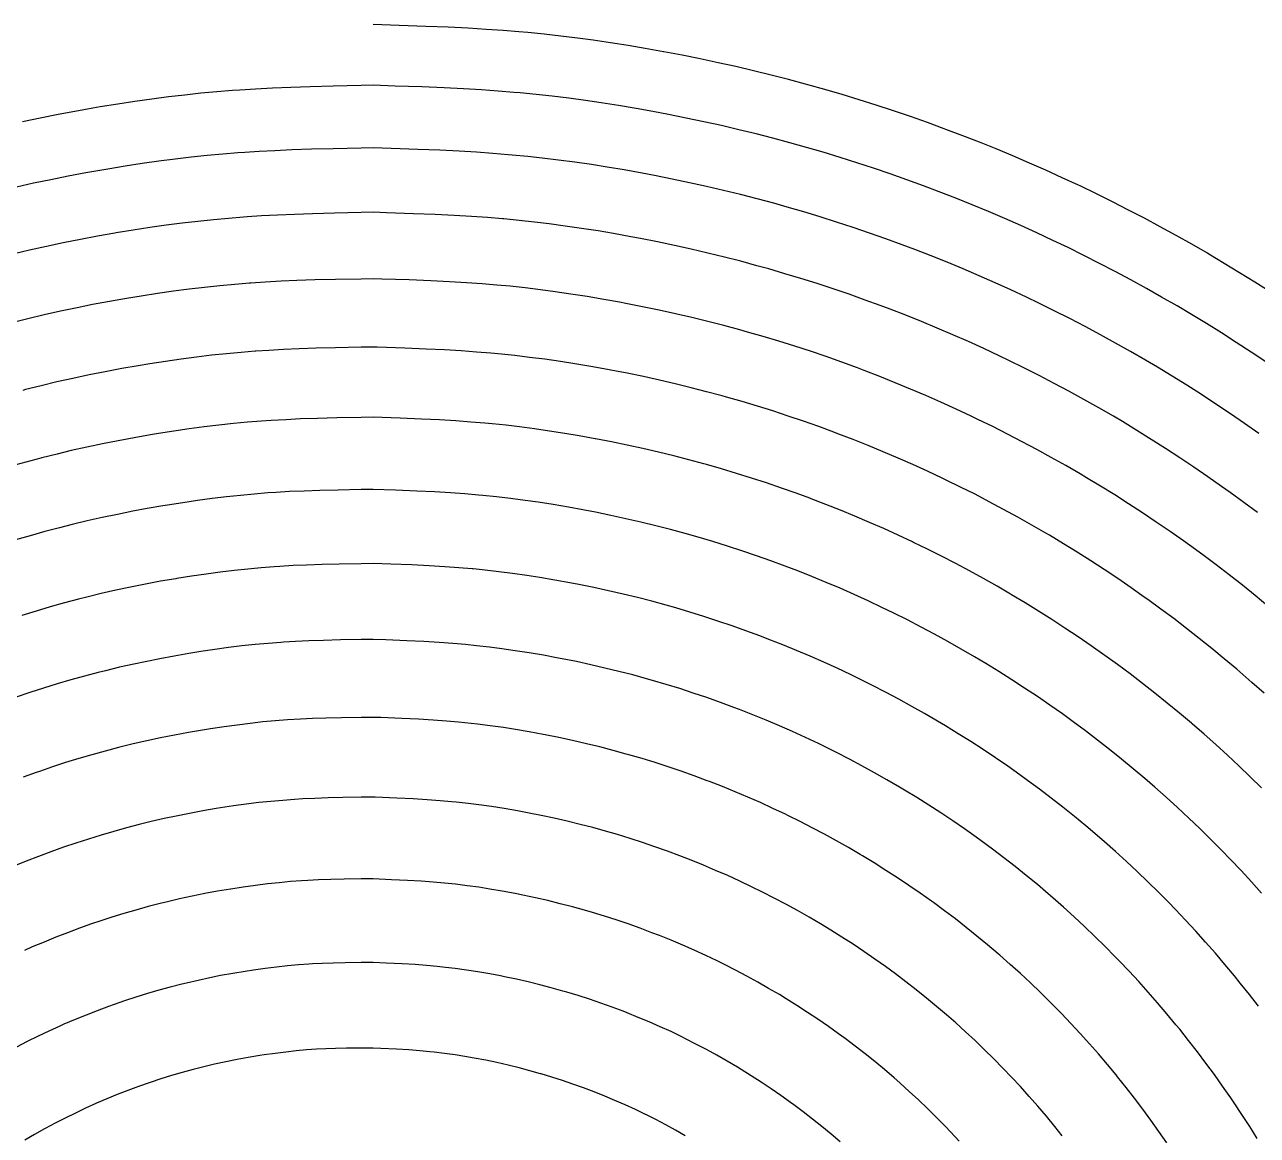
# Model space of a CAD drawing. Header units: inches. Extents: x -134 to 137, y -136 to 138.
# Drawn here: x -28.7 to 72.9, y 46.4 to 138 of the extents above; entities that cross this region are included whole.
import ezdxf

# ---------------------------------------------------------------- set-up
doc = ezdxf.new("R2010")
doc.units = ezdxf.units.IN
doc.header["$MEASUREMENT"] = 0
doc.linetypes.add('Continuous2', pattern=[0])
doc.layers.add('single spiral', color=1, linetype='Continuous')

msp = doc.modelspace()

# ---------------------------------------------------------------- linework, layer by layer
at = {"layer": 'single spiral', "color": 7, "linetype": 'Continuous2', "lineweight": -3, "true_color": 0xffffff}
for p, q in [((2.15, 137.93), (0, 138)), ((4.34, 137.86), (2.15, 137.93)), ((6.18, 137.78), (4.34, 137.86)), ((7.82, 137.7), (6.18, 137.78)), ((9.31, 137.61), (7.82, 137.7)), ((10.71, 137.51), (9.31, 137.61)), ((12.02, 137.41), (10.71, 137.51)), ((12.76, 137.34), (12.02, 137.41)), ((14.11, 137.21), (12.76, 137.34)), ((15.47, 137.05), (14.11, 137.21)), ((16.86, 136.88), (15.47, 137.05)), ((18.15, 136.71), (16.86, 136.88)), ((19.58, 136.5), (18.15, 136.71)), ((21.04, 136.27), (19.58, 136.5)), ((22.42, 136.04), (21.04, 136.27)), ((23.94, 135.77), (22.42, 136.04)), ((23.96, 135.76), (23.94, 135.77)), ((25.47, 135.48), (23.96, 135.76)), ((26.96, 135.18), (25.47, 135.48)), ((28.44, 134.86), (26.96, 135.18)), ((29.91, 134.54), (28.44, 134.86)), ((31.37, 134.2), (29.91, 134.54)), ((32.81, 133.84), (31.37, 134.2)), ((34.24, 133.48), (32.81, 133.84)), ((35.66, 133.1), (34.24, 133.48)), ((-15.53, 132.2), (-16.88, 132.04)), ((-14.2, 132.34), (-15.53, 132.2)), ((-12.89, 132.46), (-14.2, 132.34)), ((-11.6, 132.56), (-12.89, 132.46)), ((-10.99, 132.61), (-11.6, 132.56)), ((-9.7, 132.69), (-10.99, 132.61)), ((-8.3, 132.76), (-9.7, 132.69)), ((-6.8, 132.83), (-8.3, 132.76)), ((-5.2, 132.88), (-6.8, 132.83)), ((-3.3, 132.93), (-5.2, 132.88)), ((-1, 132.98), (-3.3, 132.93)), ((0, 133), (-1, 132.98)), ((1.81, 132.94), (0, 133)), ((4.02, 132.87), (1.81, 132.94)), ((5.84, 132.79), (4.02, 132.87)), ((7.45, 132.71), (5.84, 132.79)), ((8.93, 132.62), (7.45, 132.71)), ((10.3, 132.53), (8.93, 132.62)), ((11.59, 132.42), (10.3, 132.53)), ((12.11, 132.38), (11.59, 132.42)), ((13.43, 132.25), (12.11, 132.38)), ((14.77, 132.1), (13.43, 132.25)), ((35.83, 133.05), (35.66, 133.1)), ((37.25, 132.65), (35.83, 133.05)), ((38.67, 132.24), (37.25, 132.65)), ((40.08, 131.81), (38.67, 132.24)), ((-22.52, 131.22), (-23.12, 131.12)), ((-21.07, 131.45), (-22.52, 131.22)), ((-19.65, 131.67), (-21.07, 131.45)), ((-18.25, 131.86), (-19.65, 131.67)), ((-16.88, 132.04), (-18.25, 131.86)), ((16.13, 131.93), (14.77, 132.1)), ((17.51, 131.74), (16.13, 131.93)), ((18.8, 131.56), (17.51, 131.74)), ((20.23, 131.33), (18.8, 131.56)), ((21.69, 131.09), (20.23, 131.33)), ((41.49, 131.36), (40.08, 131.81)), ((42.9, 130.9), (41.49, 131.36)), ((-27.45, 130.3), (-28.91, 130)), ((-25.99, 130.59), (-27.45, 130.3)), ((-24.61, 130.85), (-25.99, 130.59)), ((-23.12, 131.12), (-24.61, 130.85)), ((23.07, 130.84), (21.69, 131.09)), ((24.36, 130.59), (23.07, 130.84)), ((25.82, 130.3), (24.36, 130.59)), ((27.28, 130), (25.82, 130.3)), ((44.3, 130.42), (42.9, 130.9)), ((45.71, 129.93), (44.3, 130.42)), ((28.72, 129.68), (27.28, 130)), ((30.15, 129.34), (28.72, 129.68)), ((31.57, 128.99), (30.15, 129.34)), ((47.1, 129.42), (45.71, 129.93)), ((47.23, 129.37), (47.1, 129.42)), ((48.62, 128.84), (47.23, 129.37)), ((32.97, 128.63), (31.57, 128.99)), ((34.37, 128.26), (32.97, 128.63)), ((35.72, 127.88), (34.37, 128.26)), ((50.01, 128.3), (48.62, 128.84)), ((51.38, 127.75), (50.01, 128.3)), ((-13.7, 127.21), (-15, 127.07)), ((-12.41, 127.33), (-13.7, 127.21)), ((-11.15, 127.43), (-12.41, 127.33)), ((-10.59, 127.47), (-11.15, 127.43)), ((-9.4, 127.54), (-10.59, 127.47)), ((-8.1, 127.61), (-9.4, 127.54)), ((-6.7, 127.67), (-8.1, 127.61)), ((-5.1, 127.73), (-6.7, 127.67)), ((-3.3, 127.77), (-5.1, 127.73)), ((-1, 127.82), (-3.3, 127.77)), ((0, 127.84), (-1, 127.82)), ((1.47, 127.79), (0, 127.84)), ((3.68, 127.72), (1.47, 127.79)), ((5.49, 127.64), (3.68, 127.72)), ((7.08, 127.56), (5.49, 127.64)), ((8.53, 127.48), (7.08, 127.56)), ((9.87, 127.38), (8.53, 127.48)), ((11.14, 127.28), (9.87, 127.38)), ((11.46, 127.25), (11.14, 127.28)), ((12.75, 127.13), (11.46, 127.25)), ((13.94, 127), (12.75, 127.13)), ((37.11, 127.48), (35.72, 127.88)), ((38.5, 127.06), (37.11, 127.48)), ((52.76, 127.18), (51.38, 127.75)), ((54.12, 126.59), (52.76, 127.18)), ((-21.87, 126.1), (-22.22, 126.04)), ((-20.45, 126.33), (-21.87, 126.1)), ((-19.05, 126.55), (-20.45, 126.33)), ((-17.68, 126.74), (-19.05, 126.55)), ((-16.33, 126.91), (-17.68, 126.74)), ((-15, 127.07), (-16.33, 126.91)), ((15.27, 126.84), (13.94, 127)), ((16.62, 126.66), (15.27, 126.84)), ((18, 126.46), (16.62, 126.66)), ((19.29, 126.26), (18, 126.46)), ((20.71, 126.02), (19.29, 126.26)), ((39.88, 126.62), (38.5, 127.06)), ((41.26, 126.16), (39.88, 126.62)), ((42.64, 125.7), (41.26, 126.16)), ((55.48, 126), (54.12, 126.59)), ((-26.57, 125.22), (-28, 124.92)), ((-25.14, 125.51), (-26.57, 125.22)), ((-23.69, 125.78), (-25.14, 125.51)), ((-22.22, 126.04), (-23.69, 125.78)), ((22.17, 125.75), (20.71, 126.02)), ((23.21, 125.56), (22.17, 125.75)), ((24.65, 125.27), (23.21, 125.56)), ((26.08, 124.97), (24.65, 125.27)), ((44.02, 125.21), (42.64, 125.7)), ((45.39, 124.71), (44.02, 125.21)), ((56.83, 125.38), (55.48, 126)), ((58.17, 124.76), (56.83, 125.38)), ((-28, 124.92), (-29.41, 124.61)), ((27.49, 124.66), (26.08, 124.97)), ((28.89, 124.33), (27.49, 124.66)), ((30.29, 123.99), (28.89, 124.33)), ((46.68, 124.22), (45.39, 124.71)), ((48.04, 123.7), (46.68, 124.22)), ((58.3, 124.7), (58.17, 124.76)), ((59.64, 124.05), (58.3, 124.7)), ((60.97, 123.39), (59.64, 124.05)), ((31.66, 123.64), (30.29, 123.99)), ((33.03, 123.27), (31.66, 123.64)), ((34.14, 122.96), (33.03, 123.27)), ((49.39, 123.15), (48.04, 123.7)), ((50.74, 122.59), (49.39, 123.15)), ((62.29, 122.72), (60.97, 123.39)), ((-11.92, 122.03), (-13.18, 121.92)), ((-10.69, 122.13), (-11.92, 122.03)), ((-10.39, 122.15), (-10.69, 122.13)), ((-9.2, 122.23), (-10.39, 122.15)), ((-7.9, 122.3), (-9.2, 122.23)), ((-6.5, 122.36), (-7.9, 122.3)), ((-5, 122.41), (-6.5, 122.36)), ((-3.2, 122.46), (-5, 122.41)), ((-1, 122.51), (-3.2, 122.46)), ((0, 122.53), (-1, 122.51)), ((1.1, 122.49), (0, 122.53)), ((3.33, 122.41), (1.1, 122.49)), ((5.12, 122.34), (3.33, 122.41)), ((6.69, 122.26), (5.12, 122.34)), ((8.12, 122.18), (6.69, 122.26)), ((9.43, 122.09), (8.12, 122.18)), ((10.67, 121.98), (9.43, 122.09)), ((35.5, 122.57), (34.14, 122.96)), ((36.87, 122.15), (35.5, 122.57)), ((38.22, 121.73), (36.87, 122.15)), ((52.08, 122.02), (50.74, 122.59)), ((53.41, 121.43), (52.08, 122.02)), ((63.61, 122.04), (62.29, 122.72)), ((64.91, 121.34), (63.61, 122.04)), ((-19.8, 121.06), (-21.2, 120.83)), ((-18.43, 121.27), (-19.8, 121.06)), ((-17.08, 121.46), (-18.43, 121.27)), ((-15.76, 121.63), (-17.08, 121.46)), ((-14.46, 121.78), (-15.76, 121.63)), ((-13.18, 121.92), (-14.46, 121.78)), ((10.77, 121.98), (10.67, 121.98)), ((12.03, 121.86), (10.77, 121.98)), ((13.31, 121.72), (12.03, 121.86)), ((14.5, 121.57), (13.31, 121.72)), ((15.82, 121.4), (14.5, 121.57)), ((17.17, 121.2), (15.82, 121.4)), ((18.54, 120.99), (17.17, 121.2)), ((19.82, 120.77), (18.54, 120.99)), ((39.58, 121.28), (38.22, 121.73)), ((40.93, 120.82), (39.58, 121.28)), ((54.74, 120.83), (53.41, 121.43)), ((66.21, 120.62), (64.91, 121.34)), ((-25.56, 120.01), (-26.95, 119.71)), ((-24.15, 120.29), (-25.56, 120.01)), ((-22.73, 120.56), (-24.15, 120.29)), ((-21.3, 120.81), (-22.73, 120.56)), ((-21.2, 120.83), (-21.3, 120.81)), ((21.25, 120.52), (19.82, 120.77)), ((22.04, 120.37), (21.25, 120.52)), ((23.45, 120.09), (22.04, 120.37)), ((24.84, 119.8), (23.45, 120.09)), ((42.28, 120.35), (40.93, 120.82)), ((43.62, 119.85), (42.28, 120.35)), ((56.06, 120.21), (54.74, 120.83)), ((57.3, 119.62), (56.06, 120.21)), ((67.51, 119.89), (66.21, 120.62)), ((-28.34, 119.4), (-29.71, 119.08)), ((-26.95, 119.71), (-28.34, 119.4)), ((26.23, 119.49), (24.84, 119.8)), ((27.6, 119.17), (26.23, 119.49)), ((28.97, 118.84), (27.6, 119.17)), ((44.68, 119.46), (43.62, 119.85)), ((46.01, 118.94), (44.68, 119.46)), ((47.34, 118.41), (46.01, 118.94)), ((58.6, 118.97), (57.3, 119.62)), ((59.9, 118.31), (58.6, 118.97)), ((68.79, 119.15), (67.51, 119.89)), ((68.91, 119.08), (68.79, 119.15)), ((70.18, 118.32), (68.91, 119.08)), ((30.32, 118.49), (28.97, 118.84)), ((31.65, 118.13), (30.32, 118.49)), ((32.62, 117.86), (31.65, 118.13)), ((48.66, 117.86), (47.34, 118.41)), ((61.2, 117.64), (59.9, 118.31)), ((71.45, 117.55), (70.18, 118.32)), ((-4.8, 116.95), (-6.3, 116.9)), ((-3.1, 116.99), (-4.8, 116.95)), ((-1, 117.03), (-3.1, 116.99)), ((0, 117.05), (-1, 117.03)), ((0.72, 117.03), (0, 117.05)), ((2.97, 116.95), (0.72, 117.03)), ((4.75, 116.88), (2.97, 116.95)), ((33.95, 117.47), (32.62, 117.86)), ((35.28, 117.07), (33.95, 117.47)), ((36.61, 116.65), (35.28, 117.07)), ((49.97, 117.3), (48.66, 117.86)), ((51.28, 116.72), (49.97, 117.3)), ((62.48, 116.95), (61.2, 117.64)), ((63.76, 116.25), (62.48, 116.95)), ((72.71, 116.77), (71.45, 117.55)), ((-16.47, 116.02), (-17.78, 115.83)), ((-15.17, 116.19), (-16.47, 116.02)), ((-13.9, 116.34), (-15.17, 116.19)), ((-12.65, 116.47), (-13.9, 116.34)), ((-11.42, 116.59), (-12.65, 116.47)), ((-10.21, 116.68), (-11.42, 116.59)), ((-10.09, 116.69), (-10.21, 116.68)), ((-8.9, 116.77), (-10.09, 116.69)), ((-7.6, 116.84), (-8.9, 116.77)), ((-6.3, 116.9), (-7.6, 116.84)), ((6.3, 116.8), (4.75, 116.88)), ((7.69, 116.72), (6.3, 116.8)), ((8.98, 116.63), (7.69, 116.72)), ((10.19, 116.53), (8.98, 116.63)), ((11.29, 116.43), (10.19, 116.53)), ((12.54, 116.29), (11.29, 116.43)), ((13.81, 116.14), (12.54, 116.29)), ((15, 115.98), (13.81, 116.14)), ((16.31, 115.79), (15, 115.98)), ((37.94, 116.22), (36.61, 116.65)), ((39.26, 115.77), (37.94, 116.22)), ((52.58, 116.13), (51.28, 116.72)), ((53.87, 115.53), (52.58, 116.13)), ((65.02, 115.54), (63.76, 116.25)), ((73.96, 115.97), (72.71, 116.77)), ((-23.14, 114.92), (-24.41, 114.66)), ((-21.75, 115.18), (-23.14, 114.92)), ((-20.35, 115.42), (-21.75, 115.18)), ((-19.13, 115.63), (-20.35, 115.42)), ((-17.78, 115.83), (-19.13, 115.63)), ((17.65, 115.58), (16.31, 115.79)), ((19.02, 115.35), (17.65, 115.58)), ((20.3, 115.12), (19.02, 115.35)), ((20.83, 115.02), (20.3, 115.12)), ((22.21, 114.75), (20.83, 115.02)), ((40.58, 115.3), (39.26, 115.77)), ((41.8, 114.85), (40.58, 115.3)), ((54.89, 115.04), (53.87, 115.53)), ((56.17, 114.41), (54.89, 115.04)), ((66.29, 114.81), (65.02, 115.54)), ((-27.13, 114.07), (-28.47, 113.76)), ((-25.78, 114.37), (-27.13, 114.07)), ((-24.41, 114.66), (-25.78, 114.37)), ((23.58, 114.46), (22.21, 114.75)), ((24.93, 114.17), (23.58, 114.46)), ((26.28, 113.85), (24.93, 114.17)), ((27.61, 113.53), (26.28, 113.85)), ((42.62, 114.54), (41.8, 114.85)), ((43.92, 114.04), (42.62, 114.54)), ((45.22, 113.52), (43.92, 114.04)), ((57.44, 113.77), (56.17, 114.41)), ((67.47, 114.11), (66.29, 114.81)), ((68.71, 113.35), (67.47, 114.11)), ((-28.47, 113.76), (-29.8, 113.43)), ((28.93, 113.19), (27.61, 113.53)), ((30.23, 112.84), (28.93, 113.19)), ((30.86, 112.66), (30.23, 112.84)), ((46.52, 112.98), (45.22, 113.52)), ((47.8, 112.44), (46.52, 112.98)), ((58.71, 113.11), (57.44, 113.77)), ((59.97, 112.43), (58.71, 113.11)), ((69.95, 112.58), (68.71, 113.35)), ((32.16, 112.29), (30.86, 112.66)), ((33.46, 111.9), (32.16, 112.29)), ((34.76, 111.49), (33.46, 111.9)), ((49.08, 111.87), (47.8, 112.44)), ((50.36, 111.29), (49.08, 111.87)), ((61.22, 111.75), (59.97, 112.43)), ((71.18, 111.8), (69.95, 112.58)), ((-12.1, 110.87), (-13.32, 110.74)), ((-10.9, 110.98), (-12.1, 110.87)), ((-9.72, 111.07), (-10.9, 110.98)), ((-9.69, 111.08), (-9.72, 111.07)), ((-8.6, 111.15), (-9.69, 111.08)), ((-7.4, 111.22), (-8.6, 111.15)), ((-6.1, 111.27), (-7.4, 111.22)), ((-4.7, 111.32), (-6.1, 111.27)), ((-3.1, 111.36), (-4.7, 111.32)), ((-1, 111.4), (-3.1, 111.36)), ((0, 111.42), (-1, 111.4)), ((0.32, 111.41), (0, 111.42)), ((2.61, 111.33), (0.32, 111.41)), ((4.37, 111.26), (2.61, 111.33)), ((5.89, 111.18), (4.37, 111.26)), ((7.26, 111.1), (5.89, 111.18)), ((8.52, 111.01), (7.26, 111.1)), ((9.7, 110.92), (8.52, 111.01)), ((10.58, 110.83), (9.7, 110.92)), ((11.67, 110.72), (10.58, 110.83)), ((36.06, 111.07), (34.76, 111.49)), ((37.35, 110.63), (36.06, 111.07)), ((51.62, 110.7), (50.36, 111.29)), ((62.46, 111.05), (61.22, 111.75)), ((63.7, 110.33), (62.46, 111.05)), ((72.39, 111), (71.18, 111.8)), ((73.61, 110.19), (72.39, 111)), ((-19.38, 109.88), (-20.74, 109.64)), ((-18.43, 110.04), (-19.38, 109.88)), ((-17.12, 110.24), (-18.43, 110.04)), ((-15.83, 110.43), (-17.12, 110.24)), ((-14.56, 110.59), (-15.83, 110.43)), ((-13.32, 110.74), (-14.56, 110.59)), ((12.9, 110.57), (11.67, 110.72)), ((14.16, 110.41), (12.9, 110.57)), ((15.44, 110.23), (14.16, 110.41)), ((16.63, 110.04), (15.44, 110.23)), ((17.96, 109.82), (16.63, 110.04)), ((19.32, 109.57), (17.96, 109.82)), ((38.64, 110.17), (37.35, 110.63)), ((39.93, 109.7), (38.64, 110.17)), ((52.41, 110.32), (51.62, 110.7)), ((53.66, 109.71), (52.41, 110.32)), ((64.67, 109.76), (63.7, 110.33)), ((-24.76, 108.84), (-26.08, 108.54)), ((-23.43, 109.12), (-24.76, 108.84)), ((-22.09, 109.39), (-23.43, 109.12)), ((-20.74, 109.64), (-22.09, 109.39)), ((19.6, 109.52), (19.32, 109.57)), ((20.94, 109.26), (19.6, 109.52)), ((22.28, 108.98), (20.94, 109.26)), ((23.6, 108.69), (22.28, 108.98)), ((40.5, 109.48), (39.93, 109.7)), ((41.78, 108.99), (40.5, 109.48)), ((43.05, 108.48), (41.78, 108.99)), ((54.91, 109.08), (53.66, 109.71)), ((56.15, 108.43), (54.91, 109.08)), ((65.89, 109.02), (64.67, 109.76)), ((67.1, 108.27), (65.89, 109.02)), ((-28.68, 107.91), (-28.9, 107.85)), ((-27.39, 108.23), (-28.68, 107.91)), ((-26.08, 108.54), (-27.39, 108.23)), ((24.91, 108.38), (23.6, 108.69)), ((26.21, 108.07), (24.91, 108.38)), ((27.5, 107.74), (26.21, 108.07)), ((44.32, 107.96), (43.05, 108.48)), ((45.57, 107.43), (44.32, 107.96)), ((57.38, 107.78), (56.15, 108.43)), ((58.61, 107.1), (57.38, 107.78)), ((68.3, 107.5), (67.1, 108.27)), ((28.78, 107.39), (27.5, 107.74)), ((29.15, 107.29), (28.78, 107.39)), ((30.42, 106.92), (29.15, 107.29)), ((31.69, 106.54), (30.42, 106.92)), ((46.82, 106.88), (45.57, 107.43)), ((48.07, 106.31), (46.82, 106.88)), ((59.83, 106.42), (58.61, 107.1)), ((69.5, 106.72), (68.3, 107.5)), ((32.96, 106.15), (31.69, 106.54)), ((34.22, 105.73), (32.96, 106.15)), ((35.49, 105.3), (34.22, 105.73)), ((49.3, 105.73), (48.07, 106.31)), ((49.86, 105.46), (49.3, 105.73)), ((61.04, 105.72), (59.83, 106.42)), ((70.69, 105.92), (69.5, 106.72)), ((71.86, 105.12), (70.69, 105.92)), ((-13.94, 104.84), (-15.17, 104.68)), ((-12.72, 104.98), (-13.94, 104.84)), ((-11.53, 105.11), (-12.72, 104.98)), ((-10.36, 105.22), (-11.53, 105.11)), ((-9.21, 105.31), (-10.36, 105.22)), ((-8.4, 105.36), (-9.21, 105.31)), ((-7.2, 105.43), (-8.4, 105.36)), ((-6, 105.49), (-7.2, 105.43)), ((-4.6, 105.53), (-6, 105.49)), ((-3, 105.58), (-4.6, 105.53)), ((-1, 105.61), (-3, 105.58)), ((0, 105.63), (-1, 105.61)), ((2.23, 105.55), (0, 105.63)), ((3.99, 105.48), (2.23, 105.55)), ((5.48, 105.41), (3.99, 105.48)), ((6.82, 105.33), (5.48, 105.41)), ((8.05, 105.24), (6.82, 105.33)), ((9.2, 105.15), (8.05, 105.24)), ((9.8, 105.09), (9.2, 105.15)), ((10.98, 104.97), (9.8, 105.09)), ((12.07, 104.84), (10.98, 104.97)), ((13.29, 104.68), (12.07, 104.84)), ((36.74, 104.86), (35.49, 105.3)), ((38, 104.4), (36.74, 104.86)), ((51.09, 104.86), (49.86, 105.46)), ((52.31, 104.25), (51.09, 104.86)), ((61.78, 105.27), (61.04, 105.72)), ((62.98, 104.55), (61.78, 105.27)), ((73.03, 104.3), (71.86, 105.12)), ((-21.02, 103.7), (-22.32, 103.44)), ((-19.7, 103.95), (-21.02, 103.7)), ((-18.37, 104.19), (-19.7, 103.95)), ((-17.71, 104.29), (-18.37, 104.19)), ((-16.43, 104.5), (-17.71, 104.29)), ((-15.17, 104.68), (-16.43, 104.5)), ((14.53, 104.5), (13.29, 104.68)), ((15.8, 104.3), (14.53, 104.5)), ((16.99, 104.1), (15.8, 104.3)), ((18.31, 103.86), (16.99, 104.1)), ((18.33, 103.86), (18.31, 103.86)), ((19.65, 103.61), (18.33, 103.86)), ((38.33, 104.27), (38, 104.4)), ((39.58, 103.8), (38.33, 104.27)), ((40.82, 103.3), (39.58, 103.8)), ((53.52, 103.62), (52.31, 104.25)), ((64.17, 103.81), (62.98, 104.55)), ((65.35, 103.06), (64.17, 103.81)), ((-24.9, 102.88), (-26.06, 102.6)), ((-23.62, 103.17), (-24.9, 102.88)), ((-22.32, 103.44), (-23.62, 103.17)), ((20.95, 103.34), (19.65, 103.61)), ((22.24, 103.06), (20.95, 103.34)), ((23.52, 102.76), (22.24, 103.06)), ((24.78, 102.45), (23.52, 102.76)), ((42.05, 102.79), (40.82, 103.3)), ((43.28, 102.27), (42.05, 102.79)), ((54.72, 102.98), (53.52, 103.62)), ((55.92, 102.32), (54.72, 102.98)), ((66.52, 102.3), (65.35, 103.06)), ((-28.65, 101.94), (-29.89, 101.59)), ((-27.4, 102.27), (-28.65, 101.94)), ((-27.32, 102.29), (-27.4, 102.27)), ((-26.06, 102.6), (-27.32, 102.29)), ((26.03, 102.13), (24.78, 102.45)), ((27.28, 101.79), (26.03, 102.13)), ((27.49, 101.73), (27.28, 101.79)), ((28.73, 101.38), (27.49, 101.73)), ((44.5, 101.73), (43.28, 102.27)), ((45.71, 101.18), (44.5, 101.73)), ((57.11, 101.65), (55.92, 102.32)), ((67.68, 101.52), (66.52, 102.3)), ((29.97, 101.01), (28.73, 101.38)), ((31.2, 100.62), (29.97, 101.01)), ((46.92, 100.62), (45.71, 101.18)), ((58.29, 100.96), (57.11, 101.65)), ((58.82, 100.65), (58.29, 100.96)), ((59.99, 99.95), (58.82, 100.65)), ((68.83, 100.73), (67.68, 101.52)), ((69.97, 99.93), (68.83, 100.73)), ((-2.9, 99.63), (-4.4, 99.59)), ((-1, 99.67), (-2.9, 99.63)), ((0, 99.68), (-1, 99.67)), ((1.85, 99.62), (0, 99.68)), ((32.44, 100.22), (31.2, 100.62)), ((33.66, 99.8), (32.44, 100.22)), ((34.89, 99.37), (33.66, 99.8)), ((47.24, 100.46), (46.92, 100.62)), ((48.44, 99.88), (47.24, 100.46)), ((49.63, 99.28), (48.44, 99.88)), ((61.15, 99.23), (59.99, 99.95)), ((70.68, 99.43), (69.97, 99.93)), ((-14.49, 98.77), (-15.71, 98.59)), ((-13.29, 98.93), (-14.49, 98.77)), ((-12.11, 99.07), (-13.29, 98.93)), ((-10.95, 99.19), (-12.11, 99.07)), ((-9.81, 99.3), (-10.95, 99.19)), ((-8.7, 99.39), (-9.81, 99.3)), ((-8, 99.43), (-8.7, 99.39)), ((-6.9, 99.5), (-8, 99.43)), ((-5.7, 99.55), (-6.9, 99.5)), ((-4.4, 99.59), (-5.7, 99.55)), ((3.59, 99.55), (1.85, 99.62)), ((5.06, 99.48), (3.59, 99.55)), ((6.37, 99.4), (5.06, 99.48)), ((7.56, 99.31), (6.37, 99.4)), ((8.68, 99.22), (7.56, 99.31)), ((9.03, 99.19), (8.68, 99.22)), ((10.17, 99.07), (9.03, 99.19)), ((11.33, 98.94), (10.17, 99.07)), ((12.52, 98.78), (11.33, 98.94)), ((13.61, 98.62), (12.52, 98.78)), ((14.84, 98.43), (13.61, 98.62)), ((36.02, 98.95), (34.89, 99.37)), ((36.11, 98.92), (36.02, 98.95)), ((37.32, 98.45), (36.11, 98.92)), ((50.81, 98.67), (49.63, 99.28)), ((51.99, 98.04), (50.81, 98.67)), ((62.3, 98.5), (61.15, 99.23)), ((71.8, 98.6), (70.68, 99.43)), ((-21.08, 97.63), (-22.34, 97.37)), ((-19.81, 97.89), (-21.08, 97.63)), ((-18.63, 98.11), (-19.81, 97.89)), ((-17.34, 98.33), (-18.63, 98.11)), ((-16.97, 98.39), (-17.34, 98.33)), ((-15.71, 98.59), (-16.97, 98.39)), ((16.1, 98.22), (14.84, 98.43)), ((17.28, 98), (16.1, 98.22)), ((18.32, 97.8), (17.28, 98)), ((19.59, 97.54), (18.32, 97.8)), ((38.53, 97.97), (37.32, 98.45)), ((39.73, 97.48), (38.53, 97.97)), ((53.16, 97.4), (51.99, 98.04)), ((63.45, 97.75), (62.3, 98.5)), ((64.58, 96.99), (63.45, 97.75)), ((72.92, 97.77), (71.8, 98.6)), ((-24.81, 96.79), (-25.86, 96.53)), ((-23.58, 97.09), (-24.81, 96.79)), ((-22.34, 97.37), (-23.58, 97.09)), ((20.84, 97.27), (19.59, 97.54)), ((22.08, 96.98), (20.84, 97.27)), ((23.31, 96.68), (22.08, 96.98)), ((24.53, 96.37), (23.31, 96.68)), ((40.93, 96.97), (39.73, 97.48)), ((42.11, 96.45), (40.93, 96.97)), ((54.32, 96.74), (53.16, 97.4)), ((55.47, 96.08), (54.32, 96.74)), ((65.71, 96.22), (64.58, 96.99)), ((-28.28, 95.87), (-29.49, 95.52)), ((-27.08, 96.21), (-28.28, 95.87)), ((-25.86, 96.53), (-27.08, 96.21)), ((25.73, 96.04), (24.53, 96.37)), ((26.81, 95.74), (25.73, 96.04)), ((28.01, 95.38), (26.81, 95.74)), ((43.29, 95.91), (42.11, 96.45)), ((44.47, 95.36), (43.29, 95.91)), ((55.77, 95.9), (55.47, 96.08)), ((56.92, 95.21), (55.77, 95.9)), ((66.82, 95.44), (65.71, 96.22)), ((29.21, 95), (28.01, 95.38)), ((30.41, 94.62), (29.21, 95)), ((31.6, 94.21), (30.41, 94.62)), ((44.56, 95.32), (44.47, 95.36)), ((45.72, 94.75), (44.56, 95.32)), ((46.88, 94.17), (45.72, 94.75)), ((58.05, 94.51), (56.92, 95.21)), ((67.32, 95.08), (66.82, 95.44)), ((68.42, 94.28), (67.32, 95.08)), ((-2.8, 93.53), (-4.2, 93.5)), ((-1, 93.56), (-2.8, 93.53)), ((0, 93.58), (-1, 93.56)), ((1.45, 93.53), (0, 93.58)), ((3.19, 93.46), (1.45, 93.53)), ((32.79, 93.79), (31.6, 94.21)), ((33.98, 93.35), (32.79, 93.79)), ((48.04, 93.57), (46.88, 94.17)), ((49.18, 92.96), (48.04, 93.57)), ((59.17, 93.8), (58.05, 94.51)), ((60.29, 93.07), (59.17, 93.8)), ((69.52, 93.46), (68.42, 94.28)), ((-14.98, 92.53), (-16.2, 92.34)), ((-13.78, 92.71), (-14.98, 92.53)), ((-12.62, 92.87), (-13.78, 92.71)), ((-11.47, 93), (-12.62, 92.87)), ((-10.35, 93.12), (-11.47, 93)), ((-9.25, 93.22), (-10.35, 93.12)), ((-8.16, 93.31), (-9.25, 93.22)), ((-7.7, 93.34), (-8.16, 93.31)), ((-6.6, 93.4), (-7.7, 93.34)), ((-5.5, 93.45), (-6.6, 93.4)), ((-4.2, 93.5), (-5.5, 93.45)), ((4.63, 93.39), (3.19, 93.46)), ((5.9, 93.31), (4.63, 93.39)), ((7.07, 93.23), (5.9, 93.31)), ((8.15, 93.14), (7.07, 93.23)), ((8.24, 93.13), (8.15, 93.14)), ((9.24, 93.03), (8.24, 93.13)), ((10.36, 92.9), (9.24, 93.03)), ((11.5, 92.75), (10.36, 92.9)), ((12.67, 92.59), (11.5, 92.75)), ((13.75, 92.42), (12.67, 92.59)), ((35.01, 92.96), (33.98, 93.35)), ((36.18, 92.5), (35.01, 92.96)), ((50.32, 92.34), (49.18, 92.96)), ((61.4, 92.33), (60.29, 93.07)), ((70.6, 92.63), (69.52, 93.46)), ((71.68, 91.79), (70.6, 92.63)), ((-20, 91.63), (-21.21, 91.37)), ((-18.77, 91.87), (-20, 91.63)), ((-17.53, 92.11), (-18.77, 91.87)), ((-16.28, 92.32), (-17.53, 92.11)), ((-16.2, 92.34), (-16.28, 92.32)), ((14.97, 92.21), (13.75, 92.42)), ((16.22, 91.99), (14.97, 92.21)), ((16.97, 91.84), (16.22, 91.99)), ((18.19, 91.59), (16.97, 91.84)), ((19.41, 91.33), (18.19, 91.59)), ((37.35, 92.02), (36.18, 92.5)), ((38.51, 91.53), (37.35, 92.02)), ((39.66, 91.02), (38.51, 91.53)), ((51.45, 91.7), (50.32, 92.34)), ((52.57, 91.05), (51.45, 91.7)), ((62.5, 91.58), (61.4, 92.33)), ((63.59, 90.81), (62.5, 91.58)), ((72.74, 90.93), (71.68, 91.79)), ((-24.29, 90.64), (-25.46, 90.33)), ((-23.61, 90.81), (-24.29, 90.64)), ((-22.42, 91.09), (-23.61, 90.81)), ((-21.21, 91.37), (-22.42, 91.09)), ((20.61, 91.05), (19.41, 91.33)), ((21.8, 90.76), (20.61, 91.05)), ((22.98, 90.46), (21.8, 90.76)), ((40.81, 90.5), (39.66, 91.02)), ((41.95, 89.96), (40.81, 90.5)), ((52.65, 91), (52.57, 91.05)), ((53.76, 90.34), (52.65, 91)), ((63.87, 90.61), (63.59, 90.81)), ((64.95, 89.82), (63.87, 90.61)), ((73.79, 90.07), (72.74, 90.93)), ((-27.8, 89.66), (-28.97, 89.3)), ((-26.63, 90), (-27.8, 89.66)), ((-25.46, 90.33), (-26.63, 90)), ((24.15, 90.14), (22.98, 90.46)), ((24.95, 89.91), (24.15, 90.14)), ((26.11, 89.57), (24.95, 89.91)), ((27.27, 89.21), (26.11, 89.57)), ((42.94, 89.48), (41.95, 89.96)), ((44.07, 88.92), (42.94, 89.48)), ((54.87, 89.66), (53.76, 90.34)), ((55.96, 88.96), (54.87, 89.66)), ((66.02, 89.03), (64.95, 89.82)), ((28.43, 88.83), (27.27, 89.21)), ((29.59, 88.44), (28.43, 88.83)), ((30.74, 88.03), (29.59, 88.44)), ((45.19, 88.34), (44.07, 88.92)), ((57.05, 88.25), (55.96, 88.96)), ((67.07, 88.22), (66.02, 89.03)), ((31.89, 87.61), (30.74, 88.03)), ((32.64, 87.32), (31.89, 87.61)), ((46.3, 87.75), (45.19, 88.34)), ((47.4, 87.14), (46.3, 87.75)), ((58.13, 87.53), (57.05, 88.25)), ((59.2, 86.8), (58.13, 87.53)), ((68.12, 87.4), (67.07, 88.22)), ((-13.05, 86.49), (-14.21, 86.32)), ((-11.92, 86.64), (-13.05, 86.49)), ((-10.82, 86.78), (-11.92, 86.64)), ((-9.73, 86.89), (-10.82, 86.78)), ((-8.66, 86.99), (-9.73, 86.89)), ((-7.62, 87.07), (-8.66, 86.99)), ((-7.4, 87.09), (-7.62, 87.07)), ((-6.4, 87.14), (-7.4, 87.09)), ((-5.3, 87.2), (-6.4, 87.14)), ((-4.1, 87.24), (-5.3, 87.2)), ((-2.7, 87.27), (-4.1, 87.24)), ((-1, 87.3), (-2.7, 87.27)), ((0, 87.32), (-1, 87.3)), ((1.04, 87.28), (0, 87.32)), ((2.78, 87.21), (1.04, 87.28)), ((4.19, 87.14), (2.78, 87.21)), ((5.43, 87.06), (4.19, 87.14)), ((6.56, 86.98), (5.43, 87.06)), ((7.6, 86.89), (6.56, 86.98)), ((8.52, 86.8), (7.6, 86.89)), ((9.6, 86.68), (8.52, 86.8)), ((10.6, 86.55), (9.6, 86.68)), ((11.72, 86.39), (10.6, 86.55)), ((33.78, 86.87), (32.64, 87.32)), ((34.91, 86.41), (33.78, 86.87)), ((36.03, 85.93), (34.91, 86.41)), ((48.5, 86.52), (47.4, 87.14)), ((49.59, 85.89), (48.5, 86.52)), ((60.26, 86.05), (59.2, 86.8)), ((69.16, 86.56), (68.12, 87.4)), ((70.19, 85.72), (69.16, 86.56)), ((-18.68, 85.51), (-19.75, 85.28)), ((-17.6, 85.73), (-18.68, 85.51)), ((-16.4, 85.95), (-17.6, 85.73)), ((-15.19, 86.16), (-16.4, 85.95)), ((-14.21, 86.32), (-15.19, 86.16)), ((12.87, 86.21), (11.72, 86.39)), ((14.05, 86.01), (12.87, 86.21)), ((15.13, 85.81), (14.05, 86.01)), ((15.58, 85.73), (15.13, 85.81)), ((16.77, 85.49), (15.58, 85.73)), ((17.95, 85.23), (16.77, 85.49)), ((37.15, 85.44), (36.03, 85.93)), ((38.26, 84.94), (37.15, 85.44)), ((50.53, 85.33), (49.59, 85.89)), ((60.33, 86), (60.26, 86.05)), ((61.38, 85.24), (60.33, 86)), ((71.21, 84.86), (70.19, 85.72)), ((-22.67, 84.59), (-23.8, 84.29)), ((-22.07, 84.74), (-22.67, 84.59)), ((-20.92, 85.02), (-22.07, 84.74)), ((-19.75, 85.28), (-20.92, 85.02)), ((19.11, 84.96), (17.95, 85.23)), ((20.26, 84.68), (19.11, 84.96)), ((21.4, 84.39), (20.26, 84.68)), ((22.53, 84.08), (21.4, 84.39)), ((39.36, 84.42), (38.26, 84.94)), ((40.09, 84.07), (39.36, 84.42)), ((51.6, 84.67), (50.53, 85.33)), ((52.67, 83.99), (51.6, 84.67)), ((62.42, 84.47), (61.38, 85.24)), ((63.45, 83.68), (62.42, 84.47)), ((71.47, 84.64), (71.21, 84.86)), ((72.47, 83.76), (71.47, 84.64)), ((-26.06, 83.65), (-27.19, 83.31)), ((-24.93, 83.98), (-26.06, 83.65)), ((-23.8, 84.29), (-24.93, 83.98)), ((23.04, 83.94), (22.53, 84.08)), ((24.16, 83.61), (23.04, 83.94)), ((25.29, 83.26), (24.16, 83.61)), ((41.18, 83.52), (40.09, 84.07)), ((42.26, 82.96), (41.18, 83.52)), ((53.72, 83.31), (52.67, 83.99)), ((64.47, 82.88), (63.45, 83.68)), ((73.47, 82.88), (72.47, 83.76)), ((-28.32, 82.94), (-29.44, 82.57)), ((-27.19, 83.31), (-28.32, 82.94)), ((26.4, 82.9), (25.29, 83.26)), ((27.52, 82.52), (26.4, 82.9)), ((28.63, 82.12), (27.52, 82.52)), ((43.34, 82.39), (42.26, 82.96)), ((44.41, 81.8), (43.34, 82.39)), ((54.77, 82.61), (53.72, 83.31)), ((55.81, 81.9), (54.77, 82.61)), ((65.48, 82.07), (64.47, 82.88)), ((29.74, 81.71), (28.63, 82.12)), ((30.22, 81.53), (29.74, 81.71)), ((31.32, 81.1), (30.22, 81.53)), ((45.47, 81.2), (44.41, 81.8)), ((56.84, 81.17), (55.81, 81.9)), ((66.48, 81.25), (65.48, 82.07)), ((-10.14, 80.39), (-11.21, 80.26)), ((-9.09, 80.51), (-10.14, 80.39)), ((-8.07, 80.6), (-9.09, 80.51)), ((-7.06, 80.68), (-8.07, 80.6)), ((-6, 80.74), (-7.06, 80.68)), ((-5, 80.79), (-6, 80.74)), ((-3.9, 80.82), (-5, 80.79)), ((-2.6, 80.86), (-3.9, 80.82)), ((-1, 80.88), (-2.6, 80.86)), ((0, 80.89), (-1, 80.88)), ((0.62, 80.87), (0, 80.89)), ((2.36, 80.8), (0.62, 80.87)), ((3.75, 80.73), (2.36, 80.8)), ((4.95, 80.66), (3.75, 80.73)), ((6.04, 80.58), (4.95, 80.66)), ((7.04, 80.5), (6.04, 80.58)), ((7.57, 80.44), (7.04, 80.5)), ((8.6, 80.33), (7.57, 80.44)), ((9.66, 80.2), (8.6, 80.33)), ((32.41, 80.66), (31.32, 81.1)), ((33.5, 80.2), (32.41, 80.66)), ((46.53, 80.59), (45.47, 81.2)), ((47.21, 80.18), (46.53, 80.59)), ((57.72, 80.53), (56.84, 81.17)), ((58.73, 79.78), (57.72, 80.53)), ((67.47, 80.41), (66.48, 81.25)), ((67.54, 80.36), (67.47, 80.41)), ((68.52, 79.51), (67.54, 80.36)), ((-16.39, 79.43), (-17.54, 79.2)), ((-15.24, 79.64), (-16.39, 79.43)), ((-14.08, 79.84), (-15.24, 79.64)), ((-13.42, 79.95), (-14.08, 79.84)), ((-12.3, 80.12), (-13.42, 79.95)), ((-11.21, 80.26), (-12.3, 80.12)), ((10.74, 80.05), (9.66, 80.2)), ((11.73, 79.89), (10.74, 80.05)), ((12.86, 79.7), (11.73, 79.89)), ((14.02, 79.49), (12.86, 79.7)), ((14.18, 79.45), (14.02, 79.49)), ((15.32, 79.23), (14.18, 79.45)), ((34.58, 79.72), (33.5, 80.2)), ((35.65, 79.23), (34.58, 79.72)), ((48.25, 79.54), (47.21, 80.18)), ((49.29, 78.89), (48.25, 79.54)), ((59.73, 79.02), (58.73, 79.78)), ((69.49, 78.65), (68.52, 79.51)), ((-21.01, 78.4), (-22.1, 78.11)), ((-20.89, 78.43), (-21.01, 78.4)), ((-19.78, 78.7), (-20.89, 78.43)), ((-18.66, 78.95), (-19.78, 78.7)), ((-17.54, 79.2), (-18.66, 78.95)), ((16.45, 78.98), (15.32, 79.23)), ((17.58, 78.72), (16.45, 78.98)), ((18.68, 78.45), (17.58, 78.72)), ((19.78, 78.17), (18.68, 78.45)), ((36.71, 78.73), (35.65, 79.23)), ((37.17, 78.51), (36.71, 78.73)), ((38.22, 77.99), (37.17, 78.51)), ((50.31, 78.23), (49.29, 78.89)), ((60.73, 78.24), (59.73, 79.02)), ((70.45, 77.77), (69.49, 78.65)), ((-24.28, 77.49), (-25.36, 77.16)), ((-23.19, 77.81), (-24.28, 77.49)), ((-22.1, 78.11), (-23.19, 77.81)), ((20.87, 77.87), (19.78, 78.17)), ((21.09, 77.81), (20.87, 77.87)), ((22.17, 77.49), (21.09, 77.81)), ((23.25, 77.16), (22.17, 77.49)), ((39.27, 77.45), (38.22, 77.99)), ((40.31, 76.9), (39.27, 77.45)), ((51.32, 77.55), (50.31, 78.23)), ((52.33, 76.86), (51.32, 77.55)), ((61.71, 77.45), (60.73, 78.24)), ((62.68, 76.65), (61.71, 77.45)), ((71.39, 76.89), (70.45, 77.77)), ((-27.79, 76.35), (-28.87, 75.97)), ((-27.53, 76.44), (-27.79, 76.35)), ((-26.45, 76.81), (-27.53, 76.44)), ((-25.36, 77.16), (-26.45, 76.81)), ((24.33, 76.81), (23.25, 77.16)), ((25.41, 76.45), (24.33, 76.81)), ((26.48, 76.07), (25.41, 76.45)), ((41.35, 76.33), (40.31, 76.9)), ((42.37, 75.75), (41.35, 76.33)), ((53.33, 76.16), (52.33, 76.86)), ((63.64, 75.84), (62.68, 76.65)), ((72.33, 75.99), (71.39, 76.89)), ((27.54, 75.67), (26.48, 76.07)), ((27.74, 75.6), (27.54, 75.67)), ((28.8, 75.18), (27.74, 75.6)), ((43.39, 75.15), (42.37, 75.75)), ((53.97, 75.69), (53.33, 76.16)), ((54.95, 74.97), (53.97, 75.69)), ((64.46, 75.13), (63.64, 75.84)), ((73.25, 75.09), (72.33, 75.99)), ((-4.8, 74.21), (-5.8, 74.17)), ((-3.7, 74.25), (-4.8, 74.21)), ((-2.5, 74.28), (-3.7, 74.25)), ((-1, 74.3), (-2.5, 74.28)), ((0, 74.32), (-1, 74.3)), ((0.17, 74.31), (0, 74.32)), ((1.94, 74.24), (0.17, 74.31)), ((3.3, 74.17), (1.94, 74.24)), ((29.85, 74.76), (28.8, 75.18)), ((30.9, 74.31), (29.85, 74.76)), ((31.94, 73.86), (30.9, 74.31)), ((43.82, 74.9), (43.39, 75.15)), ((44.83, 74.28), (43.82, 74.9)), ((45.82, 73.66), (44.83, 74.28)), ((55.92, 74.23), (54.95, 74.97)), ((56.88, 73.48), (55.92, 74.23)), ((65.4, 74.3), (64.46, 75.13)), ((66.33, 73.45), (65.4, 74.3)), ((-12.94, 73.37), (-14.05, 73.18)), ((-12.6, 73.42), (-12.94, 73.37)), ((-11.52, 73.59), (-12.6, 73.42)), ((-10.47, 73.73), (-11.52, 73.59)), ((-9.44, 73.86), (-10.47, 73.73)), ((-8.44, 73.96), (-9.44, 73.86)), ((-7.45, 74.05), (-8.44, 73.96)), ((-6.49, 74.12), (-7.45, 74.05)), ((-5.8, 74.17), (-6.49, 74.12)), ((4.46, 74.1), (3.3, 74.17)), ((5.51, 74.02), (4.46, 74.1)), ((6.47, 73.94), (5.51, 74.02)), ((6.83, 73.9), (6.47, 73.94)), ((7.82, 73.8), (6.83, 73.9)), ((8.72, 73.68), (7.82, 73.8)), ((9.75, 73.54), (8.72, 73.68)), ((10.8, 73.37), (9.75, 73.54)), ((11.89, 73.19), (10.8, 73.37)), ((32.97, 73.39), (31.94, 73.86)), ((33.99, 72.9), (32.97, 73.39)), ((46.81, 73.01), (45.82, 73.66)), ((57.83, 72.71), (56.88, 73.48)), ((67.25, 72.59), (66.33, 73.45)), ((-18.3, 72.3), (-19.31, 72.05)), ((-17.23, 72.54), (-18.3, 72.3)), ((-16.25, 72.75), (-17.23, 72.54)), ((-15.16, 72.97), (-16.25, 72.75)), ((-14.05, 73.18), (-15.16, 72.97)), ((12.87, 73), (11.89, 73.19)), ((13.84, 72.81), (12.87, 73)), ((14.93, 72.58), (13.84, 72.81)), ((16.01, 72.33), (14.93, 72.58)), ((17.07, 72.07), (16.01, 72.33)), ((34.19, 72.81), (33.99, 72.9)), ((35.2, 72.31), (34.19, 72.81)), ((36.21, 71.79), (35.2, 72.31)), ((47.79, 72.36), (46.81, 73.01)), ((48.76, 71.69), (47.79, 72.36)), ((58.77, 71.94), (57.83, 72.71)), ((68.16, 71.72), (67.25, 72.59)), ((-22.44, 71.18), (-23.48, 70.86)), ((-21.4, 71.49), (-22.44, 71.18)), ((-20.35, 71.78), (-21.4, 71.49)), ((-19.31, 72.05), (-20.35, 71.78)), ((18.12, 71.8), (17.07, 72.07)), ((19.16, 71.51), (18.12, 71.8)), ((20.15, 71.23), (19.16, 71.51)), ((21.18, 70.91), (20.15, 71.23)), ((37.21, 71.26), (36.21, 71.79)), ((38.21, 70.71), (37.21, 71.26)), ((49.72, 71.01), (48.76, 71.69)), ((59.7, 71.15), (58.77, 71.94)), ((69.06, 70.84), (68.16, 71.72)), ((-25.54, 70.18), (-26.57, 69.81)), ((-24.52, 70.53), (-25.54, 70.18)), ((-23.48, 70.86), (-24.52, 70.53)), ((22.21, 70.58), (21.18, 70.91)), ((23.24, 70.23), (22.21, 70.58)), ((24.27, 69.86), (23.24, 70.23)), ((39.19, 70.15), (38.21, 70.71)), ((40.17, 69.58), (39.19, 70.15)), ((50.13, 70.72), (49.72, 71.01)), ((51.08, 70.02), (50.13, 70.72)), ((60.3, 70.64), (59.7, 71.15)), ((61.21, 69.83), (60.3, 70.64)), ((69.95, 69.95), (69.06, 70.84)), ((-27.6, 69.43), (-28.62, 69.03)), ((-26.57, 69.81), (-27.6, 69.43)), ((25.29, 69.48), (24.27, 69.86)), ((26.23, 69.12), (25.29, 69.48)), ((40.35, 69.48), (40.17, 69.58)), ((41.32, 68.89), (40.35, 69.48)), ((52.01, 69.31), (51.08, 70.02)), ((52.94, 68.59), (52.01, 69.31)), ((62.12, 69.01), (61.21, 69.83)), ((70.7, 69.17), (69.95, 69.95)), ((71.57, 68.26), (70.7, 69.17)), ((-28.62, 69.03), (-29.63, 68.62)), ((27.24, 68.71), (26.23, 69.12)), ((28.24, 68.28), (27.24, 68.71)), ((29.24, 67.85), (28.24, 68.28)), ((42.28, 68.28), (41.32, 68.89)), ((43.23, 67.67), (42.28, 68.28)), ((53.86, 67.85), (52.94, 68.59)), ((63.01, 68.18), (62.12, 69.01)), ((63.89, 67.34), (63.01, 68.18)), ((72.42, 67.33), (71.57, 68.26)), ((-8.72, 67.16), (-9.7, 67.04)), ((-7.76, 67.26), (-8.72, 67.16)), ((-6.82, 67.35), (-7.76, 67.26)), ((-5.9, 67.42), (-6.82, 67.35)), ((-5.4, 67.45), (-5.9, 67.42)), ((-4.5, 67.49), (-5.4, 67.45)), ((-3.5, 67.52), (-4.5, 67.49)), ((-2.4, 67.55), (-3.5, 67.52)), ((-1, 67.57), (-2.4, 67.55)), ((0, 67.58), (-1, 67.57)), ((1.51, 67.51), (0, 67.58)), ((2.84, 67.45), (1.51, 67.51)), ((3.96, 67.38), (2.84, 67.45)), ((4.96, 67.31), (3.96, 67.38)), ((5.88, 67.23), (4.96, 67.31)), ((6.79, 67.13), (5.88, 67.23)), ((7.74, 67.01), (6.79, 67.13)), ((30.23, 67.39), (29.24, 67.85)), ((31.21, 66.93), (30.23, 67.39)), ((44.18, 67.04), (43.23, 67.67)), ((54.77, 67.1), (53.86, 67.85)), ((55.67, 66.34), (54.77, 67.1)), ((64.76, 66.48), (63.89, 67.34)), ((73.26, 66.4), (72.42, 67.33)), ((-14.93, 66.15), (-15.96, 65.93)), ((-13.89, 66.36), (-14.93, 66.15)), ((-12.83, 66.56), (-13.89, 66.36)), ((-11.77, 66.74), (-12.83, 66.56)), ((-11.75, 66.74), (-11.77, 66.74)), ((-10.71, 66.9), (-11.75, 66.74)), ((-9.7, 67.04), (-10.71, 66.9)), ((8.72, 66.88), (7.74, 67.01)), ((9.61, 66.74), (8.72, 66.88)), ((10.64, 66.56), (9.61, 66.74)), ((11.7, 66.36), (10.64, 66.56)), ((12.34, 66.24), (11.7, 66.36)), ((13.38, 66.02), (12.34, 66.24)), ((32.11, 66.48), (31.21, 66.93)), ((33.08, 65.99), (32.11, 66.48)), ((45.11, 66.4), (44.18, 67.04)), ((46.03, 65.74), (45.11, 66.4)), ((56.04, 66.02), (55.67, 66.34)), ((65.62, 65.62), (64.76, 66.48)), ((-18.56, 65.29), (-19.56, 65.01)), ((-17.56, 65.55), (-18.56, 65.29)), ((-16.97, 65.69), (-17.56, 65.55)), ((-15.96, 65.93), (-16.97, 65.69)), ((14.41, 65.78), (13.38, 66.02)), ((15.42, 65.53), (14.41, 65.78)), ((16.43, 65.27), (15.42, 65.53)), ((17.42, 65), (16.43, 65.27)), ((34.04, 65.48), (33.08, 65.99)), ((35, 64.96), (34.04, 65.48)), ((46.2, 65.62), (46.03, 65.74)), ((47.11, 64.95), (46.2, 65.62)), ((56.92, 65.24), (56.04, 66.02)), ((57.8, 64.45), (56.92, 65.24)), ((66.16, 65.05), (65.62, 65.62)), ((-22.54, 64.09), (-23.24, 63.86)), ((-21.55, 64.42), (-22.54, 64.09)), ((-20.56, 64.72), (-21.55, 64.42)), ((-19.56, 65.01), (-20.56, 64.72)), ((18.08, 64.81), (17.42, 65)), ((19.07, 64.5), (18.08, 64.81)), ((20.05, 64.19), (19.07, 64.5)), ((21.03, 63.86), (20.05, 64.19)), ((35.94, 64.42), (35, 64.96)), ((36.88, 63.87), (35.94, 64.42)), ((48.01, 64.27), (47.11, 64.95)), ((48.91, 63.57), (48.01, 64.27)), ((58.66, 63.65), (57.8, 64.45)), ((67, 64.17), (66.16, 65.05)), ((67.83, 63.27), (67, 64.17)), ((-25.21, 63.14), (-26.18, 62.76)), ((-24.23, 63.51), (-25.21, 63.14)), ((-23.24, 63.86), (-24.23, 63.51)), ((22.01, 63.51), (21.03, 63.86)), ((22.98, 63.14), (22.01, 63.51)), ((23.61, 62.9), (22.98, 63.14)), ((37.74, 63.35), (36.88, 63.87)), ((38.66, 62.78), (37.74, 63.35)), ((49.79, 62.86), (48.91, 63.57)), ((59.51, 62.83), (58.66, 63.65)), ((68.65, 62.37), (67.83, 63.27)), ((-27.14, 62.37), (-28.11, 61.96)), ((-26.18, 62.76), (-27.14, 62.37)), ((24.58, 62.51), (23.61, 62.9)), ((25.53, 62.11), (24.58, 62.51)), ((26.48, 61.69), (25.53, 62.11)), ((39.57, 62.19), (38.66, 62.78)), ((40.47, 61.58), (39.57, 62.19)), ((50.67, 62.14), (49.79, 62.86)), ((51.53, 61.41), (50.67, 62.14)), ((60.35, 62.01), (59.51, 62.83)), ((61.17, 61.17), (60.35, 62.01)), ((69.45, 61.45), (68.65, 62.37)), ((-28.11, 61.96), (-28.76, 61.67)), ((27.42, 61.26), (26.48, 61.69)), ((28.36, 60.81), (27.42, 61.26)), ((41.37, 60.97), (40.47, 61.58)), ((51.68, 61.28), (51.53, 61.41)), ((52.53, 60.53), (51.68, 61.28)), ((61.52, 60.82), (61.17, 61.17)), ((70.24, 60.53), (69.45, 61.45)), ((-9.87, 60.06), (-10.57, 59.95)), ((-8.91, 60.19), (-9.87, 60.06)), ((-7.98, 60.31), (-8.91, 60.19)), ((-7.06, 60.41), (-7.98, 60.31)), ((-6.17, 60.49), (-7.06, 60.41)), ((-5.3, 60.55), (-6.17, 60.49)), ((-5, 60.57), (-5.3, 60.55)), ((-4.2, 60.61), (-5, 60.57)), ((-3.3, 60.64), (-4.2, 60.61)), ((-2.3, 60.66), (-3.3, 60.64)), ((-1, 60.68), (-2.3, 60.66)), ((0, 60.68), (-1, 60.68)), ((1.07, 60.64), (0, 60.68)), ((2.38, 60.57), (1.07, 60.64)), ((3.46, 60.51), (2.38, 60.57)), ((4.41, 60.43), (3.46, 60.51)), ((5.28, 60.36), (4.41, 60.43)), ((5.97, 60.28), (5.28, 60.36)), ((6.77, 60.18), (5.97, 60.28)), ((7.69, 60.06), (6.77, 60.18)), ((8.64, 59.91), (7.69, 60.06)), ((28.96, 60.52), (28.36, 60.81)), ((29.89, 60.05), (28.96, 60.52)), ((30.8, 59.56), (29.89, 60.05)), ((42.25, 60.34), (41.37, 60.97)), ((43.06, 59.75), (42.25, 60.34)), ((53.37, 59.77), (52.53, 60.53)), ((62.33, 59.97), (61.52, 60.82)), ((71.02, 59.59), (70.24, 60.53)), ((-15.4, 58.99), (-15.78, 58.89)), ((-14.44, 59.21), (-15.4, 58.99)), ((-13.46, 59.42), (-14.44, 59.21)), ((-12.58, 59.6), (-13.46, 59.42)), ((-11.58, 59.78), (-12.58, 59.6)), ((-10.57, 59.95), (-11.58, 59.78)), ((9.62, 59.74), (8.64, 59.91)), ((10.5, 59.57), (9.62, 59.74)), ((10.82, 59.51), (10.5, 59.57)), ((11.81, 59.3), (10.82, 59.51)), ((12.78, 59.08), (11.81, 59.3)), ((13.74, 58.84), (12.78, 59.08)), ((31.71, 59.06), (30.8, 59.56)), ((32.61, 58.55), (31.71, 59.06)), ((43.92, 59.1), (43.06, 59.75)), ((44.78, 58.43), (43.92, 59.1)), ((54.2, 59), (53.37, 59.77)), ((55.02, 58.22), (54.2, 59)), ((63.13, 59.11), (62.33, 59.97)), ((63.91, 58.23), (63.13, 59.11)), ((71.51, 58.99), (71.02, 59.59)), ((72.27, 58.03), (71.51, 58.99)), ((-18.62, 58.12), (-19.56, 57.82)), ((-17.67, 58.39), (-18.62, 58.12)), ((-16.73, 58.65), (-17.67, 58.39)), ((-15.78, 58.89), (-16.73, 58.65)), ((14.69, 58.59), (13.74, 58.84)), ((15.63, 58.33), (14.69, 58.59)), ((15.98, 58.23), (15.63, 58.33)), ((16.91, 57.95), (15.98, 58.23)), ((17.85, 57.65), (16.91, 57.95)), ((33.5, 58.03), (32.61, 58.55)), ((34.07, 57.68), (33.5, 58.03)), ((45.63, 57.75), (44.78, 58.43)), ((55.82, 57.42), (55.02, 58.22)), ((64.69, 57.35), (63.91, 58.23)), ((73.02, 57.07), (72.27, 58.03)), ((-21.82, 57.05), (-22.75, 56.71)), ((-20.89, 57.38), (-21.82, 57.05)), ((-20.5, 57.52), (-20.89, 57.38)), ((-19.56, 57.82), (-20.5, 57.52)), ((18.77, 57.33), (17.85, 57.65)), ((19.7, 57), (18.77, 57.33)), ((20.62, 56.66), (19.7, 57)), ((34.95, 57.13), (34.07, 57.68)), ((35.82, 56.57), (34.95, 57.13)), ((46.46, 57.06), (45.63, 57.75)), ((47.29, 56.36), (46.46, 57.06)), ((56.62, 56.62), (55.82, 57.42)), ((65.45, 56.46), (64.69, 57.35)), ((-24.59, 55.98), (-25.5, 55.59)), ((-23.67, 56.35), (-24.59, 55.98)), ((-22.75, 56.71), (-23.67, 56.35)), ((20.95, 56.53), (20.62, 56.66)), ((21.86, 56.16), (20.95, 56.53)), ((22.76, 55.78), (21.86, 56.16)), ((36.68, 56), (35.82, 56.57)), ((37.54, 55.41), (36.68, 56)), ((48.04, 55.7), (47.29, 56.36)), ((56.76, 56.48), (56.62, 56.62)), ((57.54, 55.66), (56.76, 56.48)), ((66.2, 55.55), (65.45, 56.46)), ((-26.75, 55.02), (-27.64, 54.6)), ((-25.85, 55.43), (-26.75, 55.02)), ((-25.5, 55.59), (-25.85, 55.43)), ((23.66, 55.39), (22.76, 55.78)), ((24.56, 54.98), (23.66, 55.39)), ((25.44, 54.55), (24.56, 54.98)), ((38.38, 54.81), (37.54, 55.41)), ((48.84, 54.97), (48.04, 55.7)), ((49.64, 54.24), (48.84, 54.97)), ((58.31, 54.83), (57.54, 55.66)), ((66.51, 55.18), (66.2, 55.55)), ((67.24, 54.26), (66.51, 55.18)), ((-28.53, 54.16), (-29.41, 53.71)), ((-27.64, 54.6), (-28.53, 54.16)), ((25.75, 54.4), (25.44, 54.55)), ((26.62, 53.96), (25.75, 54.4)), ((27.49, 53.5), (26.62, 53.96)), ((38.91, 54.42), (38.38, 54.81)), ((39.74, 53.79), (38.91, 54.42)), ((50.42, 53.49), (49.64, 54.24)), ((59.07, 53.99), (58.31, 54.83)), ((59.81, 53.14), (59.07, 53.99)), ((67.97, 53.33), (67.24, 54.26)), ((-9.35, 53.01), (-10.3, 52.85)), ((-9, 53.06), (-9.35, 53.01)), ((-8.09, 53.19), (-9, 53.06)), ((-7.21, 53.3), (-8.09, 53.19)), ((-6.34, 53.39), (-7.21, 53.3)), ((-5.5, 53.47), (-6.34, 53.39)), ((-4.68, 53.53), (-5.5, 53.47)), ((-3.9, 53.56), (-4.68, 53.53)), ((-3.1, 53.59), (-3.9, 53.56)), ((-2.2, 53.61), (-3.1, 53.59)), ((-1, 53.63), (-2.2, 53.61)), ((0, 53.63), (-1, 53.63)), ((0.63, 53.6), (0, 53.63)), ((1.91, 53.54), (0.63, 53.6)), ((2.95, 53.47), (1.91, 53.54)), ((3.85, 53.4), (2.95, 53.47)), ((4.67, 53.33), (3.85, 53.4)), ((5.04, 53.29), (4.67, 53.33)), ((5.89, 53.18), (5.04, 53.29)), ((6.76, 53.06), (5.89, 53.18)), ((7.55, 52.94), (6.76, 53.06)), ((8.34, 52.8), (7.55, 52.94)), ((28.35, 53.03), (27.49, 53.5)), ((29.2, 52.54), (28.35, 53.03)), ((40.56, 53.16), (39.74, 53.79)), ((41.36, 52.51), (40.56, 53.16)), ((51.19, 52.73), (50.42, 53.49)), ((60.55, 52.28), (59.81, 53.14)), ((68.67, 52.39), (67.97, 53.33)), ((-14.85, 51.86), (-15.74, 51.62)), ((-13.96, 52.09), (-14.85, 51.86)), ((-13.08, 52.3), (-13.96, 52.09)), ((-12.16, 52.5), (-13.08, 52.3)), ((-11.23, 52.68), (-12.16, 52.5)), ((-10.3, 52.85), (-11.23, 52.68)), ((9.28, 52.62), (8.34, 52.8)), ((10.21, 52.43), (9.28, 52.62)), ((11.12, 52.22), (10.21, 52.43)), ((12.03, 52), (11.12, 52.22)), ((12.92, 51.76), (12.03, 52)), ((30.05, 52.05), (29.2, 52.54)), ((30.34, 51.87), (30.05, 52.05)), ((31.17, 51.35), (30.34, 51.87)), ((42.16, 51.85), (41.36, 52.51)), ((42.95, 51.18), (42.16, 51.85)), ((51.95, 51.95), (51.19, 52.73)), ((52.64, 51.24), (51.95, 51.95)), ((61.27, 51.41), (60.55, 52.28)), ((69.37, 51.44), (68.67, 52.39)), ((-17.51, 51.08), (-18.39, 50.79)), ((-16.63, 51.36), (-17.51, 51.08)), ((-15.74, 51.62), (-16.63, 51.36)), ((13.8, 51.51), (12.92, 51.76)), ((13.85, 51.5), (13.8, 51.51)), ((14.72, 51.24), (13.85, 51.5)), ((15.6, 50.96), (14.72, 51.24)), ((16.47, 50.66), (15.6, 50.96)), ((32, 50.82), (31.17, 51.35)), ((43.44, 50.75), (42.95, 51.18)), ((53.38, 50.45), (52.64, 51.24)), ((61.39, 51.26), (61.27, 51.41)), ((62.1, 50.38), (61.39, 51.26)), ((70.05, 50.49), (69.37, 51.44)), ((-20.23, 50.13), (-21.1, 49.8)), ((-19.36, 50.46), (-20.23, 50.13)), ((-18.48, 50.77), (-19.36, 50.46)), ((-18.39, 50.79), (-18.48, 50.77)), ((17.34, 50.35), (16.47, 50.66)), ((18.21, 50.02), (17.34, 50.35)), ((18.23, 50.01), (18.21, 50.02)), ((19.09, 49.67), (18.23, 50.01)), ((32.81, 50.28), (32, 50.82)), ((33.62, 49.72), (32.81, 50.28)), ((44.21, 50.06), (43.44, 50.75)), ((44.97, 49.35), (44.21, 50.06)), ((54.1, 49.64), (53.38, 50.45)), ((62.79, 49.49), (62.1, 50.38)), ((70.72, 49.52), (70.05, 50.49)), ((-22.87, 49.05), (-23.72, 48.67)), ((-22.81, 49.08), (-22.87, 49.05)), ((-21.96, 49.44), (-22.81, 49.08)), ((-21.1, 49.8), (-21.96, 49.44)), ((19.94, 49.31), (19.09, 49.67)), ((20.79, 48.94), (19.94, 49.31)), ((21.62, 48.55), (20.79, 48.94)), ((34.41, 49.15), (33.62, 49.72)), ((34.69, 48.95), (34.41, 49.15)), ((35.47, 48.36), (34.69, 48.95)), ((45.72, 48.64), (44.97, 49.35)), ((54.82, 48.83), (54.1, 49.64)), ((55.52, 48), (54.82, 48.83)), ((63.47, 48.58), (62.79, 49.49)), ((70.99, 49.12), (70.72, 49.52)), ((71.64, 48.14), (70.99, 49.12)), ((-25.4, 47.86), (-26.22, 47.43)), ((-24.56, 48.27), (-25.4, 47.86)), ((-23.72, 48.67), (-24.56, 48.27)), ((22.45, 48.15), (21.62, 48.55)), ((22.48, 48.14), (22.45, 48.15)), ((23.3, 47.73), (22.48, 48.14)), ((36.24, 47.76), (35.47, 48.36)), ((46.45, 47.91), (45.72, 48.64)), ((47.18, 47.18), (46.45, 47.91)), ((56.21, 47.17), (55.52, 48)), ((64.14, 47.67), (63.47, 48.58)), ((72.28, 47.16), (71.64, 48.14)), ((-27.11, 46.96), (-27.92, 46.5)), ((-27.04, 46.99), (-27.11, 46.96)), ((-26.22, 47.43), (-27.04, 46.99)), ((24.12, 47.3), (23.3, 47.73)), ((24.92, 46.85), (24.12, 47.3)), ((25.72, 46.4), (24.92, 46.85)), ((37.01, 47.15), (36.24, 47.76)), ((37.76, 46.52), (37.01, 47.15)), ((47.63, 46.7), (47.18, 47.18)), ((56.83, 46.4), (56.21, 47.17)), ((64.8, 46.75), (64.14, 47.67)), ((72.9, 46.16), (72.28, 47.16)), ((-27.92, 46.5), (-28.73, 46.03)), ((38.5, 45.89), (37.76, 46.52)), ((48.33, 45.95), (47.63, 46.7)), ((65.44, 45.82), (64.8, 46.75))]:
    msp.add_line(p, q, dxfattribs=at)

doc.saveas('drawing.dxf')
